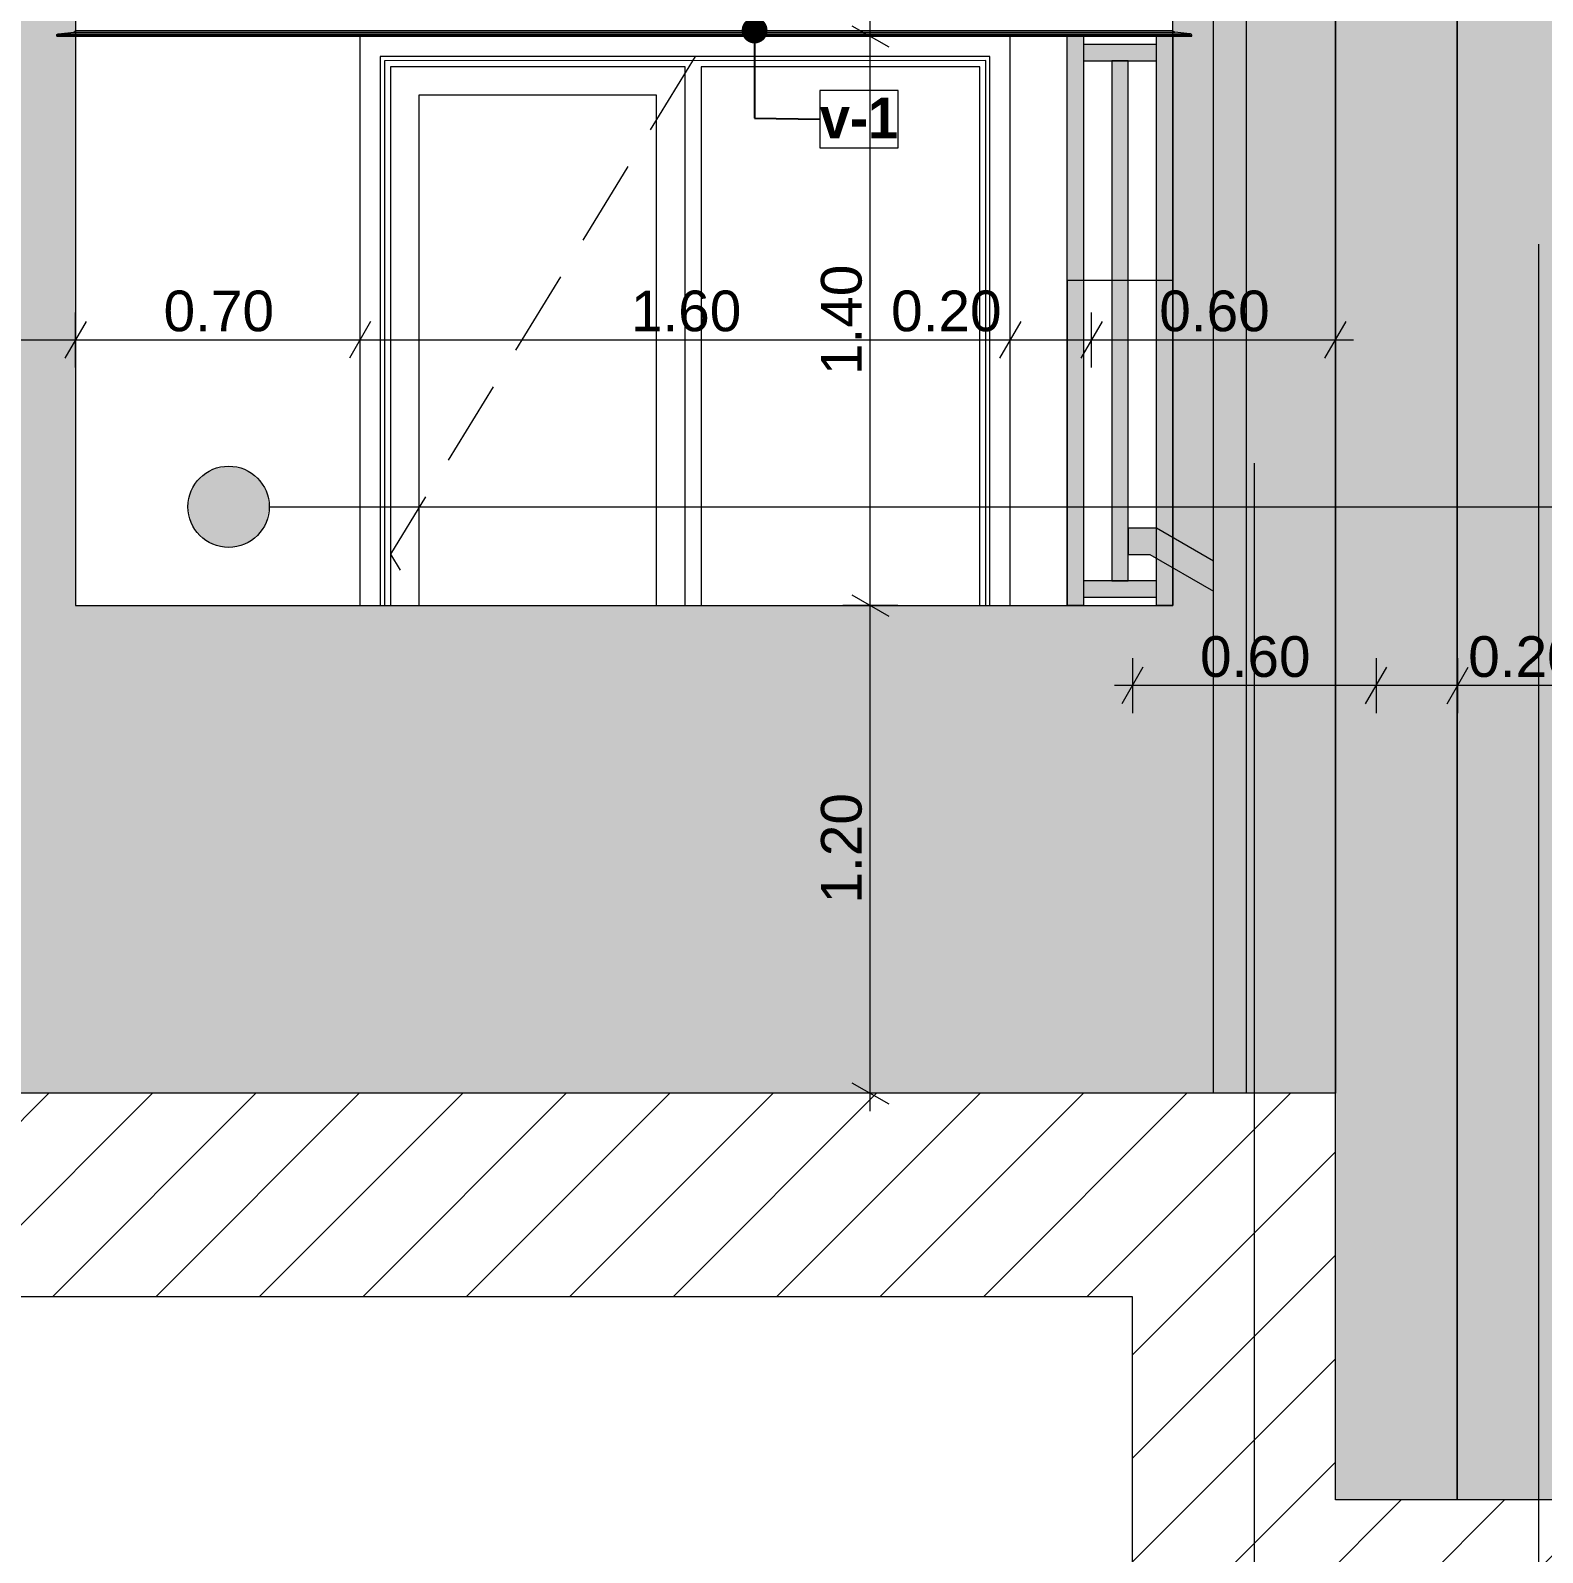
# Model space of a CAD drawing. Header units: millimetres. Extents: x 475206255 to 476720147, y 4620882299 to 4621447368.
# Drawn here: x 475492174 to 475495895, y 4621130315 to 4621134059 of the extents above; entities that cross this region are included whole.
import ezdxf

# ---------------------------------------------------------------- set-up
doc = ezdxf.new("R2010")
doc.units = ezdxf.units.MM
doc.header["$MEASUREMENT"] = 0
doc.set_wipeout_variables(frame=1)
doc.linetypes.add('Hidden Line', pattern=[317.5, 211.666667, -105.833333])
for name, color, linetype, lineweight in [('0_Pen_No__250_Pen_No__255', 255, 'Continuous', 0), ('0_Pen_No__250_Pen_No__7', 7, 'Continuous', 0), ('2D Drafting - General_Pen_No__7_Pen_No__250', 7, 'Continuous', 0), ('2D Drafting - General_Pen_No__7_Pen_No__7', 7, 'Continuous', 0), ('Dimensioning - General_Pen_No__142', 142, 'Continuous', 0), ('New_2D Drafting - General_Pen_No__30_Pen_No__9_Pen_No__9_Pen_No__253', 252, 'Continuous', 0), ('New_2D Drafting - General_Pen_No__30_Pen_No__9_Pen_No__9_Pen_No__255', 255, 'Continuous', 0), ('New_2D Drafting - General_Pen_No__30_Pen_No__9_Pen_No__9_Pen_No__7', 7, 'Continuous', 0), ('New_2D Drafting - General_Pen_No__4', 7, 'Continuous', 0), ('New_Annotation - Label_Pen_No__1', 1, 'Continuous', 0), ('Structural - Bearing_Pen_No__250', 7, 'Continuous', 0), ('zoma_Pen_No__142', 142, 'Continuous', 0), ('zoma_Pen_No__5_Pen_No__142', 142, 'Continuous', 0), ('zoma_Pen_No__5_Pen_No__5_Pen_No__142', 142, 'Continuous', 0)]:
    doc.layers.add(name, color=color, linetype=linetype, lineweight=lineweight)
for name, color, linetype in [('Dimensioning - General', 7, 'Continuous'), ('zoma', 7, 'Continuous'), ('zoma_Pen_No__5', 7, 'Continuous')]:
    doc.layers.add(name, color=color, linetype=linetype)
doc.layers.add('New_2D Drafting - General_Pen_No__254', color=7, linetype='Continuous', lineweight=0, true_color=0xcccccc)
doc.styles.add('GENERATED_STYLE_2', font='arial.ttf')
doc.styles.add('GENERATED_STYLE_5', font='')
doc.styles.get('GENERATED_STYLE_5').set_extended_font_data('Avaza', bold=True)
doc.dimstyles.new('GENERATED_STYLE__1', dxfattribs={"dimtxt": 100, "dimasz": 68.640772, "dimexe": 0.18, "dimexo": 0.0625, "dimgap": 0, "dimtad": 1, "dimlfac": 0.001, "dimzin": 0, "dimdsep": 46, "dimtxsty": 'GENERATED_STYLE_2', "dimblk": 'ARROWHEAD_2', "dimblk1": 'ARROWHEAD_2', "dimblk2": 'ARROWHEAD_2', "dimcen": 0.09, "dimse1": 1, "dimse2": 1, "dimclrd": 142, "dimclre": 142, "dimclrt": 142, "dimadec": 0, "dimazin": 0, "dimtfac": 1, "dimtdec": 4, "dimtmove": 0, "dimatfit": 3, "dimfxl": 1, "dimtolj": 1, "dimtzin": 0, "dimarcsym": 0})
doc.dimstyles.new('GENERATED_STYLE__18', dxfattribs={"dimtxt": 100, "dimasz": 68.640772, "dimexe": 0.18, "dimexo": 0.0625, "dimgap": 0, "dimtad": 1, "dimtih": 1, "dimtoh": 1, "dimlfac": 0.001, "dimzin": 0, "dimdsep": 46, "dimtxsty": 'GENERATED_STYLE_2', "dimblk": 'ARROWHEAD_2', "dimblk1": 'ARROWHEAD_2', "dimblk2": 'ARROWHEAD_2', "dimcen": 0.09, "dimse1": 1, "dimse2": 1, "dimclrd": 142, "dimclre": 142, "dimclrt": 142, "dimadec": 0, "dimazin": 0, "dimtfac": 1, "dimtdec": 4, "dimtmove": 0, "dimatfit": 3, "dimfxl": 1, "dimtolj": 1, "dimtzin": 0, "dimarcsym": 0})
doc.dimstyles.new('GENERATED_STYLE__25', dxfattribs={"dimtxt": 200, "dimasz": 64.421331, "dimexe": 0.18, "dimexo": 3, "dimgap": 0, "dimtad": 1, "dimtih": 1, "dimtoh": 1, "dimlfac": 0.001, "dimzin": 0, "dimdsep": 46, "dimtxsty": 'GENERATED_STYLE_2', "dimblk": 'ARROWHEAD_2', "dimblk1": 'ARROWHEAD_2', "dimblk2": 'ARROWHEAD_2', "dimcen": 0.09, "dimclrd": 142, "dimclre": 142, "dimclrt": 142, "dimadec": 0, "dimazin": 0, "dimtfac": 1, "dimtdec": 4, "dimtmove": 2, "dimatfit": 3, "dimfxl": 1, "dimtolj": 1, "dimtzin": 0, "dimarcsym": 0})
doc.dimstyles.new('GENERATED_STYLE__3', dxfattribs={"dimtxt": 200, "dimasz": 64.421331, "dimexe": 0.18, "dimexo": 3, "dimgap": 0, "dimtad": 1, "dimtih": 1, "dimtoh": 1, "dimlfac": 0.001, "dimzin": 0, "dimdsep": 46, "dimtxsty": 'GENERATED_STYLE_2', "dimblk": 'ARROWHEAD_2', "dimblk1": 'ARROWHEAD_2', "dimblk2": 'ARROWHEAD_2', "dimcen": 0.09, "dimclrd": 142, "dimclre": 142, "dimclrt": 142, "dimadec": 0, "dimazin": 0, "dimtfac": 1, "dimtdec": 4, "dimtmove": 0, "dimatfit": 3, "dimfxl": 1, "dimtolj": 1, "dimtzin": 0, "dimarcsym": 0})
doc.dimstyles.new('GENERATED_STYLE__33', dxfattribs={"dimtxt": 0.18, "dimasz": 127.68, "dimexe": 0.18, "dimexo": 0.0625, "dimgap": 0, "dimtad": 0, "dimtih": 1, "dimtoh": 1, "dimdec": 4, "dimzin": 0, "dimdsep": 46, "dimcen": 0.09, "dimadec": 0, "dimazin": 0, "dimtfac": 1, "dimtdec": 4, "dimtmove": 0, "dimatfit": 3, "dimldrblk": 'ARROWHEAD_11', "dimfxl": 1, "dimtolj": 1, "dimtzin": 0, "dimarcsym": 0})
pattern_1 = [(0, (475826095.757, 4621095193.19), (0, 66.64), []), (90, (475826095.76, 4621095193.2), (-244.8, 0), [66.64, -66.64]), (90, (475826218.16, 4621095259.83), (-244.8, 0), [66.64, -66.64])]

# ---------------------------------------------------------------- blocks, each defined once
blk = doc.blocks.new('*D1555', base_point=(475826095.8, 4621095193.2))
at = {"layer": 'zoma_Pen_No__142', "color": 142, "linetype": 'Continuous', "lineweight": 0, "transparency": 16777216}
for p, q in [((475488909.1, 4621128812.1), (475488860.2, 4621128727.4)), ((475488884.6, 4621128706.2), (475488884.6, 4621128833.3)), ((475495009.1, 4621128812.1), (475494960.2, 4621128727.4)), ((475494984.6, 4621128706.2), (475494984.6, 4621128833.3)), ((475488884.6, 4621128769.8), (475494984.6, 4621128769.8))]:
    blk.add_line(p, q, dxfattribs=at)
at = {"layer": 'zoma_Pen_No__142', "color": 142, "lineweight": 0, "transparency": 16777216, "char_height": 200, "attachment_point": 7, "style": 'GENERATED_STYLE_2'}
for s, insert in [('\\A1;{\\pql;\\fArial|b0|i0|c204|p0;\\W1.000000;6.10}', (475491667.7, 4621128809.8)), ('\\A1;{\\pql;\\fArial|b0|i0|c204|p0;\\W1.000000;0.40}', (475494426.3, 4621128809.8))]:
    blk.add_mtext(s, dxfattribs=dict(at, insert=insert))
blk = doc.blocks.new('ARROWHEAD_2')
at = {"color": 0, "linetype": 'Continuous', "lineweight": 0}
for p, q in [((-0.378, -0.655), (0.378, 0.655)), ((0, 0), (-1, 0))]:
    blk.add_line(p, q, dxfattribs=at)
blk = doc.blocks.new('*D1556', base_point=(475826095.8, 4621095193.2))
at = {"layer": 'zoma_Pen_No__142', "color": 142, "linetype": 'Continuous', "lineweight": 0, "transparency": 16777216}
for p, q in [((475495009.1, 4621128812.1), (475494960.2, 4621128727.4)), ((475494984.6, 4621128706.2), (475494984.6, 4621128833.3)), ((475495409.1, 4621128812.1), (475495360.2, 4621128727.4)), ((475495384.6, 4621128706.2), (475495384.6, 4621128833.3)), ((475494984.6, 4621128769.8), (475495384.6, 4621128769.8))]:
    blk.add_line(p, q, dxfattribs=at)
at = {"layer": 'zoma_Pen_No__142', "color": 142, "lineweight": 0, "transparency": 16777216, "insert": (475495267.7, 4621128866.9), "char_height": 200, "attachment_point": 7, "style": 'GENERATED_STYLE_2'}
blk.add_mtext('\\A1;{\\pql;\\fArial|b0|i0|c204|p0;\\W1.000000;0.30}', dxfattribs=at)
blk = doc.blocks.new('*D1557', base_point=(475826095.8, 4621095193.2))
at = {"layer": 'zoma_Pen_No__142', "color": 142, "linetype": 'Continuous', "lineweight": 0, "transparency": 16777216}
for p, q in [((475495409.1, 4621128812.1), (475495360.2, 4621128727.4)), ((475495384.6, 4621128706.2), (475495384.6, 4621128833.3)), ((475495709.1, 4621128812.1), (475495660.2, 4621128727.4)), ((475495684.6, 4621128706.2), (475495684.6, 4621128833.3)), ((475495384.6, 4621128769.8), (475495684.6, 4621128769.8))]:
    blk.add_line(p, q, dxfattribs=at)
blk = doc.blocks.new('*D1558', base_point=(475826095.8, 4621095193.2))
at = {"layer": 'zoma_Pen_No__142', "color": 142, "linetype": 'Continuous', "lineweight": 0, "transparency": 16777216}
for p, q in [((475495709.1, 4621128812.1), (475495660.2, 4621128727.4)), ((475495684.6, 4621128706.2), (475495684.6, 4621128833.3)), ((475496109.1, 4621128812.1), (475496060.2, 4621128727.4)), ((475496084.6, 4621128706.2), (475496084.6, 4621128833.3)), ((475495684.6, 4621128769.8), (475496084.6, 4621128769.8))]:
    blk.add_line(p, q, dxfattribs=at)
blk = doc.blocks.new('ARROWHEAD_11')
at = {"color": 0, "linetype": 'Continuous', "lineweight": 0}
blk.add_line((0, 0), (-1, 0), dxfattribs=at)
at = {"color": 0, "linetype": 'Continuous', "lineweight": 0, "const_width": 0.25, "flags": 128}
blk.add_lwpolyline([(-0.125, 0, 1), (0.125, 0, 1)], format="xyb", close=True, dxfattribs=at)
blk = doc.blocks.new('Line_27', base_point=(475492661.4, 4621132887.6))
at = {"layer": 'zoma_Pen_No__5_Pen_No__142', "linetype": 'Continuous', "lineweight": 0}
blk.add_hatch(color=142, dxfattribs=at).paths.add_polyline_path([(475492561.4, 4621132887.6), (475492569, 4621132849.3), (475492590.7, 4621132816.8), (475492623.2, 4621132795.2), (475492661.4, 4621132787.6), (475492699.7, 4621132795.2), (475492732.1, 4621132816.8), (475492753.8, 4621132849.3), (475492761.4, 4621132887.6), (475492753.8, 4621132925.8), (475492732.1, 4621132958.3), (475492699.7, 4621132979.9), (475492661.4, 4621132987.6), (475492623.2, 4621132979.9), (475492590.7, 4621132958.3), (475492569, 4621132925.8)])
at = {"layer": 'zoma_Pen_No__5_Pen_No__142', "color": 142, "linetype": 'Continuous', "lineweight": 0}
blk.add_line((475492761.4, 4621132887.6), (475520890.5, 4621132887.6), dxfattribs=at)
blk.add_circle((475492661.4, 4621132887.6), 100, dxfattribs=at)
blk = doc.blocks.new('*D1965', base_point=(475826095.8, 4621095193.2))
at = {"layer": 'Dimensioning - General_Pen_No__142', "color": 142, "linetype": 'Continuous', "lineweight": 0, "transparency": 16777216}
for p, q in [((475494195.4, 4621132671), (475494285.7, 4621132618.8)), ((475494308.3, 4621132644.9), (475494172.8, 4621132644.9)), ((475494240.5, 4621131444.9), (475494240.5, 4621132644.9)), ((475494195.4, 4621131470.9), (475494285.7, 4621131418.8)), ((475494308.3, 4621131444.9), (475494172.8, 4621131444.9)), ((475494240.5, 4621131400.7), (475494240.5, 4621131444.9))]:
    blk.add_line(p, q, dxfattribs=at)
at = {"layer": 'Dimensioning - General_Pen_No__142', "color": 142, "lineweight": 0, "transparency": 16777216, "insert": (475494220.5, 4621131911.4), "char_height": 100, "attachment_point": 7, "rotation": 90, "style": 'GENERATED_STYLE_2'}
blk.add_mtext('\\A1;{\\pql;\\fArial|b0|i0|c204|p0;\\W1.000000;1.20}', dxfattribs=at)
blk = doc.blocks.new('*D1966', base_point=(475826095.8, 4621095193.2))
at = {"layer": 'Dimensioning - General_Pen_No__142', "color": 142, "linetype": 'Continuous', "lineweight": 0, "transparency": 16777216}
for p, q in [((475494308.3, 4621134044.9), (475494172.8, 4621134044.9)), ((475494195.4, 4621134071), (475494285.7, 4621134018.9)), ((475494240.5, 4621132644.9), (475494240.5, 4621134044.9)), ((475494195.4, 4621132671), (475494285.7, 4621132618.8)), ((475494308.3, 4621132644.9), (475494172.8, 4621132644.9))]:
    blk.add_line(p, q, dxfattribs=at)
at = {"layer": 'Dimensioning - General_Pen_No__142', "color": 142, "lineweight": 0, "transparency": 16777216, "insert": (475494220.5, 4621133211.4), "char_height": 100, "attachment_point": 7, "rotation": 90, "style": 'GENERATED_STYLE_2'}
blk.add_mtext('\\A1;{\\pql;\\fArial|b0|i0|c204|p0;\\W1.000000;1.40}', dxfattribs=at)
blk = doc.blocks.new('*D1967', base_point=(475826095.8, 4621095193.2))
at = {"layer": 'Dimensioning - General_Pen_No__142', "color": 142, "linetype": 'Continuous', "lineweight": 0, "transparency": 16777216}
for p, q in [((475494195.4, 4621134771), (475494285.7, 4621134718.8)), ((475494308.3, 4621134744.9), (475494172.8, 4621134744.9)), ((475494240.5, 4621134044.9), (475494240.5, 4621134744.9)), ((475494308.3, 4621134044.9), (475494172.8, 4621134044.9)), ((475494195.4, 4621134071), (475494285.7, 4621134018.9))]:
    blk.add_line(p, q, dxfattribs=at)
at = {"layer": 'Dimensioning - General_Pen_No__142', "color": 142, "lineweight": 0, "transparency": 16777216, "insert": (475494220.5, 4621134261.5), "char_height": 100, "attachment_point": 7, "rotation": 90, "style": 'GENERATED_STYLE_2'}
blk.add_mtext('\\A1;{\\pql;\\fArial|b0|i0|c204|p0;\\W1.000000;0.70}', dxfattribs=at)
blk = doc.blocks.new('*D2013', base_point=(475826095.8, 4621095193.2))
at = {"layer": 'Dimensioning - General_Pen_No__142', "color": 142, "linetype": 'Continuous', "lineweight": 0, "transparency": 16777216}
for p, q in [((475495685.7, 4621132515.4), (475495685.7, 4621132380)), ((475497285.7, 4621132515.4), (475497285.7, 4621132380)), ((475495659.7, 4621132402.5), (475495711.8, 4621132492.8)), ((475497259.7, 4621132402.5), (475497311.8, 4621132492.8)), ((475497285.7, 4621132447.7), (475495685.7, 4621132447.7))]:
    blk.add_line(p, q, dxfattribs=at)
at = {"layer": 'Dimensioning - General_Pen_No__142', "color": 142, "lineweight": 0, "transparency": 16777216, "char_height": 100, "attachment_point": 7, "style": 'GENERATED_STYLE_2'}
for s, insert in [('\\A1;{\\pql;\\fArial|b0|i0|c204|p0;\\W1.000000;0.20}', (475495711.8, 4621132467.7)), ('\\A1;{\\pql;\\fArial|b0|i0|c204|p0;\\W1.000000;1.60}', (475496352.3, 4621132467.7))]:
    blk.add_mtext(s, dxfattribs=dict(at, insert=insert))
blk = doc.blocks.new('*D2014', base_point=(475826095.8, 4621095193.2))
at = {"layer": 'Dimensioning - General_Pen_No__142', "color": 142, "linetype": 'Continuous', "lineweight": 0, "transparency": 16777216}
for p, q in [((475495485.4, 4621132515.4), (475495485.4, 4621132380)), ((475495685.7, 4621132515.4), (475495685.7, 4621132380)), ((475495459.3, 4621132402.5), (475495511.5, 4621132492.8)), ((475495659.7, 4621132402.5), (475495711.8, 4621132492.8)), ((475495685.7, 4621132447.7), (475495485.4, 4621132447.7))]:
    blk.add_line(p, q, dxfattribs=at)
blk = doc.blocks.new('*D2015', base_point=(475826095.8, 4621095193.2))
at = {"layer": 'Dimensioning - General_Pen_No__142', "color": 142, "linetype": 'Continuous', "lineweight": 0, "transparency": 16777216}
for p, q in [((475494885.4, 4621132515.4), (475494885.4, 4621132380)), ((475495485.4, 4621132515.4), (475495485.4, 4621132380)), ((475494911.5, 4621132492.8), (475494859.3, 4621132402.5)), ((475495459.3, 4621132402.5), (475495511.5, 4621132492.8)), ((475494885.4, 4621132447.7), (475494841.2, 4621132447.7)), ((475495485.4, 4621132447.7), (475494885.4, 4621132447.7))]:
    blk.add_line(p, q, dxfattribs=at)
at = {"layer": 'Dimensioning - General_Pen_No__142', "color": 142, "lineweight": 0, "transparency": 16777216, "insert": (475495051.9, 4621132467.7), "char_height": 100, "attachment_point": 7, "style": 'GENERATED_STYLE_2'}
blk.add_mtext('\\A1;{\\pql;\\fArial|b0|i0|c204|p0;\\W1.000000;0.60}', dxfattribs=at)
blk = doc.blocks.new('*D2476', base_point=(475826095.8, 4621095193.2))
at = {"layer": 'Dimensioning - General_Pen_No__142', "color": 142, "linetype": 'Continuous', "lineweight": 0, "transparency": 16777216}
for p, q in [((475491307.3, 4621133343.2), (475491255.2, 4621133252.9)), ((475491281.2, 4621133230.3), (475491281.2, 4621133365.8)), ((475492310.9, 4621133343.2), (475492258.7, 4621133252.9)), ((475492284.8, 4621133230.3), (475492284.8, 4621133365.8)), ((475491281.2, 4621133298), (475492284.8, 4621133298))]:
    blk.add_line(p, q, dxfattribs=at)
at = {"layer": 'Dimensioning - General_Pen_No__142', "color": 142, "lineweight": 0, "transparency": 16777216, "insert": (475491649.6, 4621133318), "char_height": 100, "attachment_point": 7, "style": 'GENERATED_STYLE_2'}
blk.add_mtext('\\A1;{\\pql;\\fArial|b0|i0|c204|p0;\\W1.000000;1.00}', dxfattribs=at)
blk = doc.blocks.new('*D2477', base_point=(475826095.8, 4621095193.2))
at = {"layer": 'Dimensioning - General_Pen_No__142', "color": 142, "linetype": 'Continuous', "lineweight": 0, "transparency": 16777216}
for p, q in [((475492310.9, 4621133343.2), (475492258.7, 4621133252.9)), ((475492284.8, 4621133230.3), (475492284.8, 4621133365.8)), ((475493010.7, 4621133343.2), (475492958.6, 4621133252.9)), ((475492984.7, 4621133230.3), (475492984.7, 4621133365.8)), ((475492284.8, 4621133298), (475492984.7, 4621133298))]:
    blk.add_line(p, q, dxfattribs=at)
at = {"layer": 'Dimensioning - General_Pen_No__142', "color": 142, "lineweight": 0, "transparency": 16777216, "insert": (475492501.3, 4621133318), "char_height": 100, "attachment_point": 7, "style": 'GENERATED_STYLE_2'}
blk.add_mtext('\\A1;{\\pql;\\fArial|b0|i0|c204|p0;\\W1.000000;0.70}', dxfattribs=at)
blk = doc.blocks.new('*D2478', base_point=(475826095.8, 4621095193.2))
at = {"layer": 'Dimensioning - General_Pen_No__142', "color": 142, "linetype": 'Continuous', "lineweight": 0, "transparency": 16777216}
for p, q in [((475493010.7, 4621133343.2), (475492958.6, 4621133252.9)), ((475492984.7, 4621133230.3), (475492984.7, 4621133365.8)), ((475494610.7, 4621133343.2), (475494558.6, 4621133252.9)), ((475494584.7, 4621133230.3), (475494584.7, 4621133365.8)), ((475492984.7, 4621133298), (475494584.7, 4621133298))]:
    blk.add_line(p, q, dxfattribs=at)
at = {"layer": 'Dimensioning - General_Pen_No__142', "color": 142, "lineweight": 0, "transparency": 16777216, "char_height": 100, "attachment_point": 7, "style": 'GENERATED_STYLE_2'}
for s, insert in [('\\A1;{\\pql;\\fArial|b0|i0|c204|p0;\\W1.000000;1.60}', (475493651.2, 4621133318)), ('\\A1;{\\pql;\\fArial|b0|i0|c204|p0;\\W1.000000;0.20}', (475494291.6, 4621133318))]:
    blk.add_mtext(s, dxfattribs=dict(at, insert=insert))
blk = doc.blocks.new('*D2479', base_point=(475826095.8, 4621095193.2))
at = {"layer": 'Dimensioning - General_Pen_No__142', "color": 142, "linetype": 'Continuous', "lineweight": 0, "transparency": 16777216}
for p, q in [((475494610.7, 4621133343.2), (475494558.6, 4621133252.9)), ((475494584.7, 4621133230.3), (475494584.7, 4621133365.8)), ((475494811.1, 4621133343.2), (475494758.9, 4621133252.9)), ((475494785, 4621133230.3), (475494785, 4621133365.8)), ((475494584.7, 4621133298), (475494785, 4621133298))]:
    blk.add_line(p, q, dxfattribs=at)
blk = doc.blocks.new('*D2480', base_point=(475826095.8, 4621095193.2))
at = {"layer": 'Dimensioning - General_Pen_No__142', "color": 142, "linetype": 'Continuous', "lineweight": 0, "transparency": 16777216}
for p, q in [((475494811.1, 4621133343.2), (475494758.9, 4621133252.9)), ((475494785, 4621133230.3), (475494785, 4621133365.8)), ((475495358.9, 4621133252.9), (475495411.1, 4621133343.2)), ((475495385, 4621133230.3), (475495385, 4621133365.8)), ((475494785, 4621133298), (475495385, 4621133298)), ((475495385, 4621133298), (475495429.2, 4621133298))]:
    blk.add_line(p, q, dxfattribs=at)
at = {"layer": 'Dimensioning - General_Pen_No__142', "color": 142, "lineweight": 0, "transparency": 16777216, "insert": (475494951.5, 4621133318), "char_height": 100, "attachment_point": 7, "style": 'GENERATED_STYLE_2'}
blk.add_mtext('\\A1;{\\pql;\\fArial|b0|i0|c204|p0;\\W1.000000;0.60}', dxfattribs=at)

msp = doc.modelspace()

# ---------------------------------------------------------------- hatches: boundary and pattern name
at = {"layer": '0_Pen_No__250_Pen_No__255', "linetype": 'Continuous', "lineweight": 0, "true_color": 0x3f3f3f}
for points in [[(475495165.044, 4621131444.872), (475495085.044, 4621131444.872), (475495085.044, 4621141237.916), (475495165.044, 4621141237.916)], [(475495085.044, 4621132680.16), (475495085.044, 4621132753.664), (475494945.044, 4621132834.576), (475494875.044, 4621132834.576), (475494875.044, 4621132770.576), (475494928.6, 4621132770.576)]]:
    msp.add_hatch(color=250, dxfattribs=at).paths.add_polyline_path(points)
at = {"layer": '2D Drafting - General_Pen_No__7_Pen_No__7', "linetype": 'Continuous', "lineweight": 0}
h = msp.add_hatch(dxfattribs=at)
h.set_pattern_fill('MASONRY_BLOCK', style=0, pattern_type=2)
h.set_pattern_definition([(45, (475826095.76, 4621095193.19), (-127.27922, 127.27922), [])])
h.paths.add_polyline_path([(475449374.287, 4621131944.872), (475461484.396, 4621131944.872), (475461484.396, 4621131944.832), (475467784.571, 4621131944.832), (475467784.571, 4621131944.872), (475474284.556, 4621131944.872), (475474284.556, 4621130944.854), (475482884.401, 4621130944.854), (475489184.576, 4621130944.854), (475489184.576, 4621130944.868), (475494884.439, 4621130944.868), (475494884.439, 4621129944.832), (475504284.406, 4621129944.832), (475510584.581, 4621129944.832), (475522512.228, 4621129944.832), (475522512.228, 4621130444.873), (475511084.581, 4621130444.873), (475503784.406, 4621130444.873), (475495384.805, 4621130444.873), (475495384.805, 4621131444.872), (475489684.576, 4621131444.873), (475482384.4, 4621131444.865), (475474784.453, 4621131444.865), (475474784.453, 4621132444.873), (475468284.571, 4621132444.873), (475460984.396, 4621132444.873), (475449374.287, 4621132444.873)])
at = {"layer": 'New_2D Drafting - General_Pen_No__254', "linetype": 'Continuous', "lineweight": 0, "true_color": 0x999999}
msp.add_hatch(color=253, dxfattribs=at).paths.add_polyline_path([(475495684.96, 4621130444.873), (475495384.805, 4621130444.873), (475495384.805, 4621143744.467), (475495684.96, 4621143744.467)])
at = {"layer": 'New_2D Drafting - General_Pen_No__30_Pen_No__9_Pen_No__9_Pen_No__253', "linetype": 'Continuous', "lineweight": 0}
h = msp.add_hatch(dxfattribs=at)
h.set_pattern_fill('BRICK___RUNNING_BOND', color=252, style=0, pattern_type=2)
h.set_pattern_definition(pattern_1)
h.paths.add_polyline_path([(475488884.991, 4621131444.873), (475488884.991, 4621144744.467), (475495384.805, 4621144744.467), (475495384.805, 4621131444.872), (475492284.767, 4621131444.873)])
h.paths.add_polyline_path([(475489681.192, 4621134044.911), (475491281.192, 4621134044.911), (475491281.192, 4621132444.91), (475489681.192, 4621132444.91)], flags=0)
h.paths.add_polyline_path([(475489685.126, 4621137244.923), (475491285.126, 4621137244.923), (475491285.126, 4621135644.923), (475489685.126, 4621135644.923)], flags=0)
h.paths.add_polyline_path([(475491285.126, 4621138844.923), (475489685.126, 4621138844.923), (475489685.126, 4621140444.923), (475491285.126, 4621140444.923)], flags=0)
h.paths.add_polyline_path([(475491285.126, 4621142044.923), (475489685.126, 4621142044.923), (475489685.126, 4621143644.923), (475491285.126, 4621143644.923)], flags=0)
h.paths.add_polyline_path([(475494985.044, 4621132644.896), (475494985.044, 4621144344.917), (475492284.767, 4621144344.917), (475492284.767, 4621132644.896)], flags=0)
h = msp.add_hatch(dxfattribs=at)
h.set_pattern_fill('BRICK___RUNNING_BOND', color=252, style=0, pattern_type=2)
h.set_pattern_definition(pattern_1)
h.paths.add_polyline_path([(475495684.877, 4621143744.467), (475502184.877, 4621143744.467), (475502184.877, 4621130544.873), (475502184.877, 4621130444.873), (475495684.877, 4621130444.873)])
h.paths.add_polyline_path([(475496084.87, 4621131644.895), (475498785.102, 4621131644.895), (475498785.102, 4621143344.917), (475496084.87, 4621143344.917)], flags=0)
h.paths.add_polyline_path([(475499734.627, 4621136664.899), (475499635.661, 4621136664.899), (475499635.661, 4621136944.899), (475499734.627, 4621136944.899), (475499734.627, 4621139444.911), (475501334.626, 4621139444.911), (475501334.626, 4621136944.899), (475501435.661, 4621136944.899), (475501435.661, 4621136664.899), (475501334.626, 4621136664.899)], flags=0)
h.paths.add_polyline_path([(475499635.661, 4621139864.899), (475501435.661, 4621139864.899), (475501435.661, 4621140144.899), (475501334.626, 4621140144.899), (475501334.626, 4621142644.905), (475499734.627, 4621142644.905), (475499734.627, 4621140144.899), (475499635.661, 4621140144.899)], flags=0)
h.paths.add_polyline_path([(475499635.661, 4621133464.899), (475499635.661, 4621133744.899), (475499734.627, 4621133744.899), (475499734.627, 4621136244.91), (475501334.626, 4621136244.91), (475501334.626, 4621133744.899), (475501435.661, 4621133744.899), (475501435.661, 4621133464.899), (475501334.626, 4621133464.899), (475499734.627, 4621133464.899)], flags=0)
h.paths.add_polyline_path([(475499788.676, 4621131444.91), (475499788.676, 4621133044.91), (475501388.676, 4621133044.91), (475501388.676, 4621131444.91)], flags=0)
at = {"layer": 'New_2D Drafting - General_Pen_No__30_Pen_No__9_Pen_No__9_Pen_No__255', "linetype": 'Continuous', "lineweight": 0}
for points in [[(475494725.044, 4621134044.923), (475494765.044, 4621134044.923), (475494765.044, 4621132644.895), (475494725.044, 4621132644.895)], [(475494945.044, 4621134044.921), (475494985.044, 4621134044.921), (475494985.044, 4621132644.926), (475494945.044, 4621132644.926)], [(475494765.044, 4621134024.932), (475494765.044, 4621133984.845), (475494945.044, 4621133984.845), (475494945.044, 4621134024.932)], [(475494835.044, 4621133984.845), (475494835.044, 4621132705.014), (475494875.044, 4621132705.014), (475494875.044, 4621133984.845)], [(475494765.044, 4621132705.014), (475494765.044, 4621132664.926), (475494945.044, 4621132664.926), (475494945.044, 4621132705.014)]]:
    msp.add_hatch(color=255, dxfattribs=at).paths.add_polyline_path(points)

# ---------------------------------------------------------------- linework, layer by layer
at = {"layer": '0_Pen_No__250_Pen_No__7', "color": 7, "linetype": 'Continuous', "lineweight": 0, "flags": 128}
for points in [[(475495165.044, 4621131444.872), (475495085.044, 4621131444.872), (475495085.044, 4621141237.916), (475495165.044, 4621141237.916)], [(475495085.044, 4621132680.16), (475495085.044, 4621132753.664), (475494945.044, 4621132834.576), (475494875.044, 4621132834.576), (475494875.044, 4621132770.576), (475494928.6, 4621132770.576)]]:
    msp.add_lwpolyline(points, close=True, dxfattribs=at)
at = {"layer": '2D Drafting - General_Pen_No__7_Pen_No__250', "color": 7, "linetype": 'Continuous', "lineweight": 0, "flags": 128}
msp.add_lwpolyline([(475489184.576, 4621130944.868), (475494884.439, 4621130944.868), (475494884.439, 4621129944.832), (475504284.406, 4621129944.832), (475510584.581, 4621129944.832), (475522512.228, 4621129944.832), (475522512.228, 4621130444.873), (475511084.581, 4621130444.873), (475503784.406, 4621130444.873), (475495384.805, 4621130444.873), (475495384.805, 4621131444.872), (475489684.576, 4621131444.873), (475482384.4, 4621131444.865)], dxfattribs=at)
at = {"layer": '2D Drafting - General_Pen_No__7_Pen_No__7', "color": 7, "linetype": 'Continuous', "lineweight": 0, "flags": 128}
for points in [[(475494584.607, 4621132644.896), (475494584.602, 4621134044.982), (475492984.602, 4621134044.976)], [(475492984.602, 4621134044.976), (475492984.607, 4621132644.896)], [(475494534.607, 4621132644.896), (475494534.602, 4621133994.98), (475493034.602, 4621133994.975), (475493034.607, 4621132644.896)], [(475494524.607, 4621132644.896), (475494524.602, 4621133984.98), (475493044.602, 4621133984.975), (475493044.607, 4621132644.896)], [(475493784.608, 4621132644.896), (475493784.606, 4621133969.978), (475493059.602, 4621133969.975), (475493059.607, 4621132644.896)], [(475494509.607, 4621132644.896), (475494509.602, 4621133969.98), (475493824.602, 4621133969.978), (475493824.607, 4621132644.896)], [(475493714.607, 4621132644.896), (475493714.602, 4621133899.978), (475493129.602, 4621133899.976), (475493129.607, 4621132644.896)]]:
    msp.add_lwpolyline(points, dxfattribs=at)
at = {"layer": '2D Drafting - General_Pen_No__7_Pen_No__7', "color": 7, "linetype": 'Hidden Line', "lineweight": 0, "flags": 128}
msp.add_lwpolyline([(475493809.602, 4621133994.978), (475493059.606, 4621132770.853), (475493136.669, 4621132644.896)], dxfattribs=at)
at = {"layer": 'New_2D Drafting - General_Pen_No__30_Pen_No__9_Pen_No__9_Pen_No__7', "color": 7, "linetype": 'Continuous', "lineweight": 0, "flags": 128}
for points in [[(475488884.991, 4621131444.873), (475488884.991, 4621144744.467), (475495384.805, 4621144744.467), (475495384.805, 4621131444.872), (475492284.767, 4621131444.873)], [(475494985.044, 4621132644.896), (475494985.044, 4621144344.917), (475492284.767, 4621144344.917), (475492284.767, 4621132644.896)], [(475495684.877, 4621143744.467), (475502184.877, 4621143744.467), (475502184.877, 4621130544.873), (475502184.877, 4621130444.873), (475495684.877, 4621130444.873)], [(475494725.044, 4621134044.923), (475494765.044, 4621134044.923), (475494765.044, 4621132644.895), (475494725.044, 4621132644.895)], [(475494945.044, 4621134044.921), (475494985.044, 4621134044.921), (475494985.044, 4621132644.926), (475494945.044, 4621132644.926)], [(475494765.044, 4621134024.932), (475494765.044, 4621133984.845), (475494945.044, 4621133984.845), (475494945.044, 4621134024.932)], [(475494835.044, 4621133984.845), (475494835.044, 4621132705.014), (475494875.044, 4621132705.014), (475494875.044, 4621133984.845)], [(475494725.044, 4621132644.895), (475494985.044, 4621132644.895), (475494985.044, 4621133444.496), (475494725.044, 4621133444.496)], [(475494765.044, 4621132705.014), (475494765.044, 4621132664.926), (475494945.044, 4621132664.926), (475494945.044, 4621132705.014)]]:
    msp.add_lwpolyline(points, close=True, dxfattribs=at)
at = {"layer": 'New_2D Drafting - General_Pen_No__4', "color": 7, "linetype": 'Continuous', "lineweight": 0, "flags": 128}
msp.add_lwpolyline([(475495684.96, 4621130444.873), (475495384.805, 4621130444.873), (475495384.805, 4621143744.467), (475495684.96, 4621143744.467)], close=True, dxfattribs=at)
at = {"layer": 'Structural - Bearing_Pen_No__250', "color": 7, "linetype": 'Continuous', "lineweight": 0}
for p, q in [((475492238.441, 4621134047.418), (475492238.84, 4621134048.949)), ((475492238.441, 4621134044.923), (475492238.441, 4621134047.418)), ((475492238.441, 4621134047.418), (475495031.37, 4621134047.418)), ((475492238.441, 4621134044.923), (475495031.37, 4621134044.923)), ((475492238.84, 4621134048.949), (475492239.978, 4621134050.246)), ((475492239.978, 4621134050.246), (475492241.681, 4621134051.113)), ((475492241.681, 4621134051.113), (475492242.903, 4621134051.373)), ((475492242.903, 4621134051.373), (475492280.304, 4621134055.363)), ((475492242.903, 4621134051.373), (475495026.908, 4621134051.373)), ((475492280.304, 4621134055.363), (475492281.526, 4621134055.622)), ((475492280.304, 4621134055.363), (475494989.507, 4621134055.363)), ((475492281.526, 4621134055.622), (475492283.229, 4621134056.489)), ((475492283.229, 4621134056.489), (475492284.367, 4621134057.787)), ((475492284.367, 4621134057.787), (475492284.767, 4621134059.318)), ((475492284.767, 4621134059.318), (475494985.044, 4621134059.318)), ((475494985.444, 4621134057.787), (475494985.044, 4621134059.318)), ((475494986.582, 4621134056.489), (475494985.444, 4621134057.787)), ((475494988.285, 4621134055.622), (475494986.582, 4621134056.489)), ((475494989.507, 4621134055.363), (475494988.285, 4621134055.622)), ((475495026.908, 4621134051.373), (475494989.507, 4621134055.363)), ((475495028.13, 4621134051.113), (475495026.908, 4621134051.373)), ((475495029.833, 4621134050.246), (475495028.13, 4621134051.113)), ((475495030.97, 4621134048.949), (475495029.833, 4621134050.246)), ((475495031.37, 4621134047.418), (475495030.97, 4621134048.949)), ((475495031.37, 4621134044.923), (475495031.37, 4621134047.418))]:
    msp.add_line(p, q, dxfattribs=at)
at = {"layer": 'zoma_Pen_No__5_Pen_No__5_Pen_No__142', "color": 142, "linetype": 'Continuous', "lineweight": 0}
for p, q in [((475495884.643, 4621133533.543), (475495884.643, 4621127250.828)), ((475495184.806, 4621132994.781), (475495184.806, 4621126712.066))]:
    msp.add_line(p, q, dxfattribs=at)

# ---------------------------------------------------------------- block references
at = {"layer": 'zoma_Pen_No__5', "color": 142, "linetype": 'Continuous', "lineweight": 0}
msp.add_blockref('Line_27', (475492661.426, 4621132887.555), dxfattribs=at)

# ---------------------------------------------------------------- dimensions: what is measured, and where the dimension line sits
at = {"layer": 'Dimensioning - General', "color": 142, "linetype": 'Continuous', "lineweight": 0}
for base, p1, p2, picture, middle in [((475494240.543, 4621134744.917), (475494316.153, 4621134044.923), (475494312.927, 4621134744.917), '*D1967', (475494170.543, 4621134390.918)), ((475494240.543, 4621132644.895), (475494756.389, 4621131444.873), (475494812.425, 4621132644.895), '*D1965', (475494170.543, 4621132040.882))]:
    dim = msp.add_linear_dim(base=base, p1=p1, p2=p2, angle=90, dimstyle='GENERATED_STYLE__1', dxfattribs=at)
    dim.commit()
    dim.dimension.update_dxf_attribs({"geometry": picture, "text_midpoint": middle, "dimtype": 160, "text_rotation": 90})
for base, p1, p2, picture, middle in [((475495384.991, 4621133298.041), (475494784.991, 4621133585.009), (475495384.991, 4621133672.496), '*D2480', (475495080.989, 4621133368.041)), ((475492284.817, 4621133298.041), (475491281.243, 4621133665.701), (475492284.817, 4621133605.182), '*D2476', (475491779.028, 4621133368.041)), ((475492984.653, 4621133298.041), (475492284.817, 4621133605.182), (475492984.653, 4621133652.253), '*D2477', (475492630.733, 4621133368.041)), ((475494584.653, 4621133298.041), (475492984.653, 4621133652.253), (475494584.653, 4621133558.112), '*D2478', (475493780.651, 4621133368.041)), ((475494784.991, 4621133298.041), (475494584.653, 4621133558.112), (475494784.991, 4621133585.009), '*D2479', (475494421.09, 4621133368.041))]:
    dim = msp.add_linear_dim(base=base, p1=p1, p2=p2, dimstyle='GENERATED_STYLE__18', dxfattribs=at)
    dim.commit()
    dim.dimension.update_dxf_attribs({"geometry": picture, "text_midpoint": middle, "dimtype": 160})
for base, p1, p2, picture, middle in [((475494885.409, 4621132447.689), (475495485.409, 4621132734.657), (475494885.409, 4621132822.143), '*D2015', (475495181.407, 4621132517.689)), ((475495685.747, 4621132447.689), (475497285.748, 4621132801.9), (475495685.747, 4621132707.759), '*D2013', (475496481.745, 4621132517.689)), ((475495485.409, 4621132447.689), (475495685.747, 4621132707.759), (475495485.409, 4621132734.657), '*D2014', (475495841.307, 4621132517.689))]:
    dim = msp.add_linear_dim(base=base, p1=p1, p2=p2, angle=180, dimstyle='GENERATED_STYLE__18', dxfattribs=at)
    dim.commit()
    dim.dimension.update_dxf_attribs({"geometry": picture, "text_midpoint": middle, "dimtype": 160})
at = {"layer": 'zoma', "color": 142, "linetype": 'Continuous', "lineweight": 0}
for base, p1, p2, dimstyle, picture, middle in [((475494984.643, 4621128769.757), (475488884.643, 4621181334.969), (475494984.643, 4621181317.702), 'GENERATED_STYLE__3', '*D1555', (475491926.639, 4621128909.757)), ((475495384.643, 4621128769.757), (475494984.643, 4621181317.702), (475495384.643, 4621181334.969), 'GENERATED_STYLE__3', '*D1556', (475494685.222, 4621128909.757)), ((475495684.643, 4621128769.757), (475495384.643, 4621181334.969), (475495684.643, 4621181335.422), 'GENERATED_STYLE__25', '*D1557', (475495526.639, 4621128966.885)), ((475496084.643, 4621128769.757), (475495684.643, 4621181335.422), (475496084.643, 4621181335.422), 'GENERATED_STYLE__3', '*D1558', (475496368.056, 4621128909.757))]:
    dim = msp.add_linear_dim(base=base, p1=p1, p2=p2, dimstyle=dimstyle, dxfattribs=at)
    dim.commit()
    dim.dimension.update_dxf_attribs({"geometry": picture, "text_midpoint": middle, "dimtype": 160})

# ---------------------------------------------------------------- next in the draw order: wipeouts: each hides what was drawn before it
at = {"color": 1, "linetype": 'Continuous', "lineweight": 0, "ltscale": 23227662696.70904}
msp.add_wipeout([(475494116.054, 4621133770.537), (475494308.995, 4621133770.537), (475494308.995, 4621133911.714), (475494116.054, 4621133911.714)], dxfattribs=at).dxf.layer = 'New_Annotation - Label_Pen_No__1'

# ---------------------------------------------------------------- next in the draw order: linework, layer by layer
at = {"layer": 'New_Annotation - Label_Pen_No__1', "color": 1, "linetype": 'Continuous', "lineweight": 0, "flags": 128}
msp.add_lwpolyline([(475494116.054, 4621133770.537), (475494308.995, 4621133770.537), (475494308.995, 4621133911.714), (475494116.054, 4621133911.714), (475494116.054, 4621133770.537)], close=True, dxfattribs=at)

# ---------------------------------------------------------------- next in the draw order: texts
at = {"layer": 'New_Annotation - Label_Pen_No__1', "color": 1, "linetype": 'Continuous', "lineweight": 0, "insert": (475494116.054, 4621133843.941), "char_height": 100, "attachment_point": 4, "style": 'GENERATED_STYLE_5'}
msp.add_mtext('\\A1;{\\pql;\\fAvaza|b1|i0|c0|p0;\\W1.000000;v\\fAvaza|b1|i0|c0|p0;\\W1.000000;-\\fAvaza|b1|i0|c0|p0;\\W1.000000;1}', dxfattribs=at)

# ---------------------------------------------------------------- next in the draw order: dimensions: what is measured, and where the dimension line sits
at = {"layer": 'Dimensioning - General', "color": 142, "linetype": 'Continuous', "lineweight": 0}
dim = msp.add_linear_dim(base=(475494240.543, 4621134044.923), p1=(475494812.425, 4621132644.895), p2=(475494316.153, 4621134044.923), angle=90, dimstyle='GENERATED_STYLE__1', dxfattribs=at)
dim.commit()
dim.dimension.update_dxf_attribs({"geometry": '*D1966', "text_midpoint": (475494170.543, 4621133340.907), "dimtype": 160, "text_rotation": 90})

# ---------------------------------------------------------------- next in the draw order: leaders
at = {"layer": 'New_Annotation - Label_Pen_No__1', "color": 1, "linetype": 'Continuous', "lineweight": 0, "annotation_type": 0, "has_hookline": 1, "hookline_direction": 0, "text_width": 172.973}
msp.add_leader([(475493955.769, 4621134059.318), (475493955.769, 4621133843.941), (475494116.054, 4621133841.126)], dimstyle='GENERATED_STYLE__33', dxfattribs=at)

doc.saveas('drawing.dxf')
